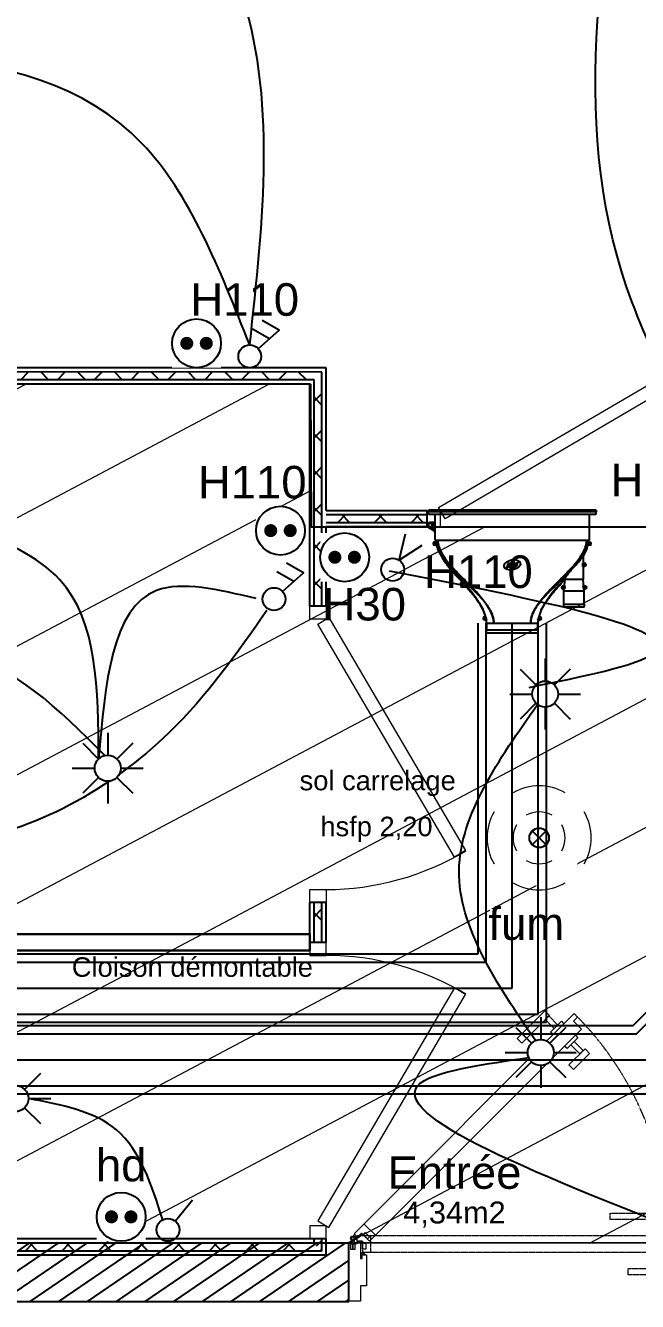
# Model space of a CAD drawing. Header units: millimetres. Extents: x 522027 to 600964, y -380282 to -298602.
# Drawn here: x 575429 to 577309, y -342809 to -338889 of the extents above; entities that cross this region are included whole.
import ezdxf

# ---------------------------------------------------------------- set-up
doc = ezdxf.new("R2010")
doc.units = ezdxf.units.MM
doc.set_wipeout_variables(frame=1)
doc.linetypes.add('Style de ligne -16', pattern=[0.192476, 0.123031, -0.069444])
doc.layers.add('3-BAT C-Niveau -2', color=7, linetype='Continuous')
doc.layers.add('prlm-CHAUFF', color=4, linetype='Continuous')
for name, color, linetype, lineweight in [('faux plafond', 9, 'Continuous', 15), ('prlm-ELEC-CFO', 1, 'Continuous', 25), ('prlm-ELEC-SSI', 6, 'Continuous', 25)]:
    doc.layers.add(name, color=color, linetype=linetype, lineweight=lineweight)
doc.styles.add('Arial', font='arial.ttf')
doc.styles.add('Helvetica', font='arial.ttf')

# ---------------------------------------------------------------- blocks, each defined once
blk = doc.blocks.new('xi.fum')
at = {"color": 0}
blk.add_wipeout([(-10.61, -10.61), (-15, 0), (-10.61, 10.61), (0, 15), (10.61, 10.61), (15, 0), (10.61, -10.61), (0, -15)], dxfattribs=at).dxf.layer = 'prlm-ELEC-SSI'
at = {"layer": 'prlm-ELEC-SSI', "color": 0}
for points in [[(-2.12, 2.12), (2.12, -2.12)], [(2.12, 2.12), (-2.12, -2.12)]]:
    blk.add_lwpolyline(points, dxfattribs=at)
blk.add_circle((0, 0), 3, dxfattribs=at)
at = {"layer": 'prlm-ELEC-SSI', "color": 0, "lineweight": 13}
for radius, start, end in [(16, 60, 120), (16, 150, 210), (8, 60, 120), (16, 330, 30), (8, 150, 210), (8, 330, 30), (8, 240, 300), (16, 240, 300)]:
    blk.add_arc((0, 0), radius, start, end, dxfattribs=at)
blk = doc.blocks.new('xi.PCHD')
at = {"color": 0, "lineweight": 5}
blk.add_wipeout([(-7.5, -7.5), (7.5, -7.5), (7.5, 7.5), (-7.5, 7.5)], dxfattribs=at).dxf.layer = 'prlm-ELEC-CFO'
at = {"layer": 'prlm-ELEC-CFO', "color": 0, "linetype": 'ByBlock', "lineweight": 5, "const_width": 2}
for points in [[(-4, 0, 1), (-2, 0, 1)], [(2, 0, 1), (4, 0, 1)]]:
    blk.add_lwpolyline(points, format="xyb", close=True, dxfattribs=at)
at = {"layer": 'prlm-ELEC-CFO', "color": 0, "linetype": 'ByBlock', "lineweight": -2}
blk.add_circle((0, 0), 7.5, dxfattribs=at)
blk = doc.blocks.new('xi.SA')
at = {"layer": 'prlm-ELEC-CFO', "color": 0}
blk.add_lwpolyline([(0.2, -1.28), (5.5, 5.28)], dxfattribs=at)
blk.add_circle((-2, -4), 3.5, dxfattribs=at)
blk = doc.blocks.new('xi.SPOT')
at = {"color": 0, "lineweight": 5}
blk.add_wipeout([(-4, 0), (-2.83, -2.83), (0, -4), (2.83, -2.83), (4, 0), (2.83, 2.83), (0, 4), (-2.83, 2.83)], dxfattribs=at).dxf.layer = 'prlm-ELEC-CFO'
at = {"layer": 'prlm-ELEC-CFO', "color": 0, "linetype": 'ByBlock', "lineweight": -2, "flags": 128}
for points in [[(0, 10.88), (0, 4)], [(-7.69, 7.69), (-2.83, 2.83)], [(7.69, 7.69), (2.83, 2.83)], [(-10.88, 0), (-4, 0)], [(4, 0), (10.88, 0)], [(-2.83, -2.83), (-7.69, -7.69)], [(2.83, -2.83), (7.69, -7.69)], [(0, -4), (0, -10.88)]]:
    blk.add_lwpolyline(points, dxfattribs=at)
at = {"layer": 'prlm-ELEC-CFO', "color": 0, "linetype": 'ByBlock', "lineweight": -2}
blk.add_circle((0, 0), 4, dxfattribs=at)
blk = doc.blocks.new('xi.PC')
at = {"color": 0, "lineweight": 5}
blk.add_wipeout([(-7.5, -7.5), (7.5, -7.5), (7.5, 7.5), (-7.5, 7.5)], dxfattribs=at).dxf.layer = 'prlm-ELEC-CFO'
at = {"layer": 'prlm-ELEC-CFO', "color": 0, "linetype": 'ByBlock', "lineweight": 5, "const_width": 2}
for points in [[(-4, 0, 1), (-2, 0, 1)], [(2, 0, 1), (4, 0, 1)]]:
    blk.add_lwpolyline(points, format="xyb", close=True, dxfattribs=at)
at = {"layer": 'prlm-ELEC-CFO', "color": 0, "linetype": 'ByBlock', "lineweight": -2}
blk.add_circle((0, 0), 7.5, dxfattribs=at)
blk = doc.blocks.new('xi.VV')
at = {"layer": 'prlm-ELEC-CFO', "color": 0}
blk.add_lwpolyline([(6.95, 3.42), (0.01, -1.13), (1.91, 6.95)], dxfattribs=at)
blk.add_circle((-2, -4), 3.5, dxfattribs=at)
blk = doc.blocks.new('xi.DA')
at = {"layer": 'prlm-ELEC-CFO', "color": 0}
for points in [[(4.05, 1.39), (-1.17, 4.34)], [(0.61, -1.67), (7.04, 4.05), (1.81, 7.01)]]:
    blk.add_lwpolyline(points, dxfattribs=at)
blk.add_circle((-2, -4), 3.5, dxfattribs=at)

msp = doc.modelspace()

# ---------------------------------------------------------------- hatches: boundary and pattern name
h = msp.add_hatch()
h.set_pattern_fill('02_ISOLANT', color=256, scale=10, angle=-180.0122, style=0, pattern_type=2)
h.set_pattern_definition([(224.987783, (505019.33, 142779.7), (56.55648, -56.580603), []), (314.987783, (505019.33, 142779.7), (-56.580603, -56.55648), [])])
h.paths.add_polyline_path([(576316, -339977.7), (576340, -339953.7), (574604.5, -339953.3), (574604.5, -339977.3)])
h = msp.add_hatch()
h.set_pattern_fill('02_ISOLANT', color=256, scale=10, angle=89.9964, style=0, pattern_type=2)
h.set_pattern_definition([(134.996399, (505019.33, 142779.7), (-56.572098, -56.564987), []), (224.996399, (505019.33, 142779.7), (-56.564987, 56.572098), [])])
h.paths.add_polyline_path([(576316, -340673.1), (576340, -340673.1), (576340, -339953.7), (576316, -339977.7)])
h = msp.add_hatch()
h.set_pattern_fill('02_ISOLANT', color=256, scale=10, angle=-0.0204, style=0, pattern_type=2)
h.set_pattern_definition([(44.979617, (505019.33, 142779.7), (-56.548415, 56.588663), []), (134.979617, (505019.33, 142779.7), (56.588663, 56.548415), [])])
h.paths.add_polyline_path([(576353, -340391.7), (576353, -340415.7), (576663.4, -340415.8), (576663.4, -340391.8)])
h = msp.add_hatch()
h.set_pattern_fill('02_ISOLANT', color=256, scale=10, angle=89.9964, style=0, pattern_type=2)
h.set_pattern_definition([(134.996399, (505019.33, 142779.7), (-56.572098, -56.564987), []), (224.996399, (505019.33, 142779.7), (-56.564987, 56.572098), [])])
h.paths.add_polyline_path([(576315.9, -341706.5), (576339.9, -341706.5), (576339.9, -341583.1), (576315.9, -341583.1)])
h = msp.add_hatch()
h.set_pattern_fill('02_ISOLANT', color=256, scale=10, angle=-180, style=0, pattern_type=2)
h.set_pattern_definition([(224.999993, (505019.33, 142779.7), (56.568536, -56.568549), []), (314.999993, (505019.33, 142779.7), (-56.568549, -56.568536), [])])
h.paths.add_polyline_path([(576339.8, -342654.2), (576315.8, -342630.2), (574314.1, -342630.2), (574314.1, -342654.2)])
h = msp.add_hatch()
h.set_pattern_fill('02_ISOLANT', color=256, scale=10, angle=89.9964, style=0, pattern_type=2)
h.set_pattern_definition([(134.996399, (505019.33, 142779.7), (-56.572098, -56.564987), []), (224.996399, (505019.33, 142779.7), (-56.564987, 56.572098), [])])
h.paths.add_polyline_path([(576315.8, -342630.2), (576339.8, -342654.2), (576339.8, -342616.5), (576315.8, -342616.5)])
at = {"layer": '3-BAT C-Niveau -2'}
h = msp.add_hatch(dxfattribs=at)
h.set_pattern_fill('MURS MACONNERIE-2', color=256, scale=10, angle=-10.7236, style=0, pattern_type=2)
h.set_pattern_definition([(34.276399, (505201.977, 142745.115), (-23.42441, 44.173488), [])])
h.paths.add_polyline_path([(568081.6, -342629.2), (567901.6, -342809.2), (576422.8, -342809.2), (576422.8, -342629.2)])
at = {"layer": 'faux plafond'}
h = msp.add_hatch(dxfattribs=at)
h.set_pattern_fill('BA 13', color=256, scale=10, angle=-10.7236, style=0, pattern_type=2)
h.set_pattern_definition([(207.93621, (505019.33, 142779.7), (-142.2261, 319.79952), [])])
h.paths.add_polyline_path([(576171.3, -341680.3), (573888.6, -341680.3), (573888.2, -340870.5), (574789.4, -340870.5), (574789.4, -340820.5), (573888.7, -340820.5), (573888.9, -339990.2), (576304.5, -339990.7), (576307, -340429.4), (579096.2, -340429.4), (579093.8, -342309.9), (578443.6, -342309.9), (578443.6, -342630.2), (578083.9, -342630.2), (578084.5, -341979), (577684.5, -341981.6), (577683.9, -342630.3), (574775.8, -342629.2), (574775.8, -341680.4), (576171.3, -341680.4)])

# ---------------------------------------------------------------- linework, layer by layer
for p, q in [((576353, -339940.7), (574604.5, -339940.3)), ((576340, -339953.7), (574604.5, -339953.3)), ((576340, -339953.7), (574604.5, -339953.3)), ((576340, -340673.1), (576340, -339953.7)), ((576340, -340673.1), (576340, -339953.7)), ((576353, -340378.7), (576353, -339940.7)), ((576316, -339977.7), (574604.5, -339977.3)), ((576316, -339977.7), (574604.5, -339977.3)), ((576303, -339990.7), (574604.5, -339990.3)), ((576303, -339990.7), (574604.5, -339990.3)), ((576303, -340673.1), (576303, -339990.7)), ((576303, -340673.1), (576303, -339990.7)), ((576316, -340673.1), (576316, -339977.7)), ((576316, -340673.1), (576316, -339977.7)), ((576353, -340378.7), (576663.4, -340378.8)), ((576353, -340378.7), (576663.4, -340378.8)), ((576353, -340391.7), (576663.4, -340391.8)), ((576353, -340391.7), (576663.4, -340391.8)), ((576663.4, -340428.8), (576663.4, -340378.8)), ((576353, -340415.7), (576663.4, -340415.8)), ((576353, -340415.7), (576663.4, -340415.8)), ((576353, -340428.7), (576663.4, -340428.8)), ((576353, -340673.1), (576353, -340428.7)), ((576353, -340673.1), (576303, -340673.1)), ((576302.9, -341706.5), (576302.9, -341583.1)), ((576352.9, -341583.1), (576302.9, -341583.1)), ((576302.9, -341706.5), (576302.9, -341583.1)), ((576315.9, -341706.5), (576315.9, -341583.1)), ((576315.9, -341706.5), (576315.9, -341583.1)), ((576339.9, -341706.5), (576339.9, -341583.1)), ((576339.9, -341706.5), (576339.9, -341583.1)), ((576352.9, -341706.5), (576352.9, -341583.1)), ((576352.9, -341706.5), (576302.9, -341706.5)), ((576302.8, -342617.2), (574314.1, -342617.2)), ((576315.8, -342630.2), (574314.1, -342630.2)), ((576315.8, -342630.2), (574314.1, -342630.2)), ((576302.8, -342617.2), (576302.8, -342616.5)), ((576352.8, -342616.5), (576302.8, -342616.5)), ((576302.8, -342617.2), (576302.8, -342616.5)), ((576315.8, -342630.2), (576315.8, -342616.5)), ((576315.8, -342630.2), (576315.8, -342616.5)), ((576339.8, -342654.2), (576339.8, -342616.5)), ((576339.8, -342654.2), (576339.8, -342616.5)), ((576352.8, -342667.2), (576352.8, -342616.5)), ((576339.8, -342654.2), (574314.1, -342654.2)), ((576339.8, -342654.2), (574314.1, -342654.2)), ((576352.8, -342667.2), (574314.1, -342667.2)), ((576352.8, -342667.2), (574314.1, -342667.2))]:
    msp.add_line(p, q)
at = {"color": 7, "linetype": 'Continuous', "lineweight": 13}
for p, q in [((576352.9, -341706.5), (576302.9, -341706.5)), ((576302.9, -341706.5), (576302.9, -341746.5)), ((576352.9, -341746.5), (576352.9, -341706.5)), ((576302.9, -341746.5), (576352.9, -341746.5)), ((576746.9, -341845.4), (576327, -342561.4)), ((576781.4, -341865.7), (576746.9, -341845.4)), ((576361.5, -342581.6), (576781.4, -341865.7)), ((576327, -342561.4), (576361.5, -342581.6)), ((576352.9, -342576.5), (576302.8, -342576.5)), ((576302.8, -342576.5), (576302.8, -342616.5)), ((576352.8, -342616.5), (576352.9, -342576.5)), ((576302.8, -342616.5), (576352.8, -342616.5))]:
    msp.add_line(p, q, dxfattribs=at)
at = {"color": 7, "linetype": 'Continuous', "lineweight": 18}
msp.add_line((576504.6, -342605.8), (576469.2, -342570.5), dxfattribs=at)
at = {"color": 7, "linetype": 'Continuous', "lineweight": 5}
msp.add_line((576434.8, -342632.4), (576434.8, -342623.6), dxfattribs=at)
at = {"color": 8, "linetype": 'Style de ligne -16', "lineweight": 18, "true_color": 0x808080}
msp.add_line((576490.5, -342657.8), (576490.5, -342607.8), dxfattribs=at)
at = {"color": 7, "linetype": 'Continuous', "lineweight": 13, "flags": 128}
for points in [[(576698.4, -340370.2), (577414.5, -339950.6), (577434.7, -339985.1), (576718.6, -340404.7)], [(576663.4, -340378.8), (576703.4, -340378.8), (576703.4, -340428.9), (576663.4, -340428.8)], [(576353, -340673.1), (576353, -340713.1), (576303, -340713.1), (576303, -340673.1)], [(576361.6, -340708.1), (576781.5, -341424), (576747, -341444.3), (576327.1, -340728.3)], [(576352.9, -341543.1), (576352.9, -341583.1), (576302.9, -341583.1), (576302.9, -341543.1)], [(576438.7, -342601), (576449.3, -342611.6), (576461.8, -342599), (576486.6, -342623.8), (577137.6, -341972.8), (577112.9, -341948), (577125.4, -341935.4), (577114.8, -341924.8)], [(576422.8, -342808.7), (576422.8, -342628.7), (576458.5, -342628.7), (576458.5, -342676.8), (576463.4, -342676.8), (576463.4, -342665.7), (576476.5, -342665.7), (576476.5, -342760.7), (576458.5, -342760.7), (576458.5, -342808.7)]]:
    msp.add_lwpolyline(points, close=True, dxfattribs=at)
at = {"color": 1, "lineweight": 30, "flags": 128}
msp.add_lwpolyline([(574775.8, -341680.3), (576302.9, -341680.4), (576302.9, -341730.5), (574775.8, -341730.4)], close=True, dxfattribs=at)
at = {"color": 7, "linetype": 'Continuous', "lineweight": 18, "flags": 128}
for points in [[(577024.5, -341916.2), (577038.6, -341930.3), (576953.8, -342015.2), (576939.6, -342001)], [(577036.8, -341932.1), (577064.5, -341959.8), (577053.9, -341970.4), (577026.2, -341942.7)], [(577075.8, -341948.4), (577083.5, -341956.1), (577050.3, -341989.4), (577042.6, -341981.7)], [(577093.3, -342032.4), (577085.6, -342024.7), (577118.9, -341991.5), (577126.6, -341999.2)], [(577132.3, -342048.8), (577104.6, -342021.1), (577115.2, -342010.5), (577142.9, -342038.2)], [(577112.9, -342096.5), (577098.7, -342082.4), (577148.2, -342032.9), (577162.4, -342047)], [(576466.7, -342603.9), (576473.3, -342597.2), (576486.5, -342610.4), (576479.8, -342617)], [(576459.2, -342675.8), (576459.2, -342660.8), (576460.6, -342659.4), (576467.4, -342659.4), (576471.6, -342663.6), (576471.6, -342664.8), (576462.4, -342664.8), (576462.4, -342675.8)]]:
    msp.add_lwpolyline(points, close=True, dxfattribs=at)
at = {"color": 8, "linetype": 'Style de ligne -16', "lineweight": 18, "true_color": 0x808080, "flags": 128}
for points in [[(577225.8, -342557.8), (577225.8, -342537.7), (577345.8, -342537.7), (577345.8, -342557.8)], [(576447.3, -342607.8), (576447.3, -342622.8), (576465.1, -342622.8), (576465.1, -342657.8), (577385.8, -342657.8), (577385.8, -342622.8), (577403.6, -342622.8), (577403.6, -342607.8)], [(576465.1, -342629.6), (576474.5, -342629.6), (576474.5, -342648.2), (576465.1, -342648.2)], [(577280.8, -342727.8), (577280.8, -342707.8), (577350.8, -342707.8), (577350.8, -342727.8)]]:
    msp.add_lwpolyline(points, close=True, dxfattribs=at)
at = {"color": 7, "linetype": 'Continuous', "lineweight": 5, "flags": 128}
for points in [[(576446.3, -342608.6), (576441.6, -342613.4, 0.143165), (576439.7, -342610, 0.143165), (576436.3, -342608.1), (576441, -342603.4)], [(576431.1, -342628.7), (576431.1, -342620.7, 0.143165), (576434.8, -342621.7, 0.143165), (576438.6, -342620.7), (576438.6, -342628.7)], [(576447.3, -342618.6), (576440.6, -342618.6, 0.143165), (576441.7, -342614.9, 0.143165), (576440.6, -342611.1), (576447.3, -342611.1)]]:
    msp.add_lwpolyline(points, format="xyb", close=True, dxfattribs=at)
for points in [[(576427.7, -342628.7), (576447.9, -342628.7), (576447.9, -342632.4), (576427.7, -342632.4)], [(576429.1, -342632.4), (576434.8, -342632.4), (576434.8, -342649.3), (576429.1, -342649.3)], [(576434.8, -342632.4), (576440.6, -342632.4), (576440.6, -342649.3), (576434.8, -342649.3)]]:
    msp.add_lwpolyline(points, close=True, dxfattribs=at)
at = {"color": 8, "linetype": 'Style de ligne -16', "lineweight": 18, "true_color": 0x808080, "flags": 128}
msp.add_lwpolyline([(576462.3, -342628.4), (576456.5, -342626.6), (576447.9, -342626.6), (576447.9, -342623.8), (576456, -342623.8), (576462.7, -342627.2), (576462.4, -342628.4)], dxfattribs=at)
at = {"color": 7, "linetype": 'Continuous', "lineweight": 18, "flags": 128}
msp.add_lwpolyline([(576463.8, -342605), (576458.5, -342607.8), (576452.4, -342613.9), (576450.4, -342611.9), (576456.1, -342606.2), (576463.3, -342603.8), (576463.8, -342604.9)], dxfattribs=at)
at = {"color": 7, "linetype": 'Continuous', "lineweight": 5}
for radius in [6.89, 4.29]:
    msp.add_circle((576434.8, -342614.9), radius, dxfattribs=at)
for centre, start, end in [((576353, -340713.1), 269.9964, 301.0795), ((576352.9, -342576.5), 58.9133, 89.9964)]:
    msp.add_arc(centre, 830.5, start, end, dxfattribs=at)
at = {"color": 8, "linetype": 'Style de ligne -16', "lineweight": 18, "true_color": 0x808080}
msp.add_arc((576434.8, -342614.9), 968.8, 0.4199, 44.5328, dxfattribs=at)
at = {"layer": '3-BAT C-Niveau -2'}
for p, q in [((568081.6, -342629.2), (576422.8, -342629.2)), ((574371.9, -342629.2), (576422.8, -342629.2)), ((576422.8, -342809.2), (576422.8, -342629.2)), ((567901.6, -342809.2), (576422.8, -342809.2)), ((567901.6, -342809.2), (576422.8, -342809.2))]:
    msp.add_line(p, q, dxfattribs=at)
at = {"layer": '3-BAT C-Niveau -2', "ltscale": 50.8, "flags": 128}
msp.add_lwpolyline([(576171.3, -341680.3), (573888.6, -341680.3), (573888.2, -340870.5), (574789.4, -340870.5), (574789.4, -340820.5), (573888.7, -340820.5), (573888.9, -339990.2), (576304.5, -339990.7), (576307, -340429.4), (579096.2, -340429.4), (579093.8, -342309.9), (578443.6, -342309.9), (578443.6, -342630.2), (578083.9, -342630.2), (578084.5, -341979), (577684.5, -341981.6), (577683.9, -342630.3), (574775.8, -342629.2), (574775.8, -341680.4), (576171.3, -341680.4)], close=True, dxfattribs=at)
at = {"layer": 'prlm-CHAUFF', "ltscale": 50}
for p, q in [((576667, -340377.7), (576667, -340382.6)), ((577182, -340377.7), (576667, -340377.7)), ((576667, -340382.6), (577182, -340382.6)), ((576667, -340383.4), (576667, -340382.6)), ((576667, -340390.7), (576667, -340383.4)), ((577182, -340383.4), (576667, -340383.4)), ((576667, -340390.7), (577182, -340390.7)), ((577162, -340377.7), (576687, -340377.7)), ((576687, -340377.8), (576687, -340377.7)), ((576687, -340377.7), (576687.2, -340377.8)), ((576687, -340377.8), (577162, -340377.8)), ((577162, -340377.9), (576687, -340377.9)), ((576687, -340378.1), (576687, -340377.9)), ((576687, -340377.9), (576687.7, -340378.1)), ((576687, -340378.1), (577162, -340378.1)), ((577162, -340378.3), (576687, -340378.3)), ((576687, -340378.7), (576687, -340378.3)), ((576687, -340378.3), (576688.1, -340378.7)), ((576687, -340378.7), (577162, -340378.7)), ((577162, -340379.1), (576687, -340379.1)), ((576687, -340379.6), (576687, -340379.1)), ((576687, -340379.1), (576688.6, -340379.6)), ((576687, -340379.6), (577162, -340379.6)), ((577162, -340380.1), (576687, -340380.1)), ((576687, -340380.7), (576687, -340380.1)), ((576687, -340380.1), (576689, -340380.7)), ((576687, -340380.7), (577162, -340380.7)), ((576687.5, -340470.7), (576687.5, -340390.7)), ((577160, -340380.7), (577162, -340380.1)), ((577160.5, -340379.6), (577162, -340379.1)), ((577160.9, -340378.7), (577162, -340378.3)), ((577161.3, -340378.1), (577162, -340377.9)), ((577161.5, -340470.7), (577161.5, -340390.7)), ((577161.8, -340377.8), (577162, -340377.7)), ((577162, -340377.7), (577162, -340377.8)), ((577162, -340377.9), (577162, -340378.1)), ((577162, -340378.3), (577162, -340378.7)), ((577162, -340379.1), (577162, -340379.6)), ((577162, -340380.1), (577162, -340380.7)), ((577182, -340377.7), (577182, -340382.6)), ((577182, -340382.6), (577182, -340383.4)), ((577182, -340390.7), (577182, -340383.4)), ((576667.4, -340417.2), (576667.9, -340416.7)), ((576677.4, -340417.2), (576667.4, -340417.2)), ((576667.4, -340417.2), (576667.4, -340430.8)), ((576667.9, -340416.7), (576667.9, -340416.7)), ((576667.9, -340416.7), (576678.1, -340416.7)), ((576669, -340415.8), (576668.1, -340416.7)), ((576669.4, -340415.8), (576668.5, -340416.7)), ((576669.2, -340416), (576669, -340415.8)), ((576670.1, -340415.8), (576669.2, -340416.7)), ((576669.7, -340416.1), (576669.4, -340415.8)), ((576670.9, -340415.8), (576670, -340416.7)), ((576670.5, -340416.2), (576670.1, -340415.8)), ((576673.9, -340435.3), (576670.6, -340433.1)), ((576671.4, -340416.3), (576670.9, -340415.8)), ((576672, -340415.8), (576671.1, -340416.7)), ((576671.6, -340415.8), (576671.3, -340416.1)), ((576671.8, -340415.9), (576671.6, -340415.8)), ((576671.7, -340433.2), (576674.3, -340434.9)), ((576672.6, -340416.4), (576672, -340415.8)), ((576673.2, -340415.8), (576672.3, -340416.7)), ((576674, -340416.5), (576673.2, -340415.8)), ((576674, -340415.8), (576673.6, -340416.2)), ((576674.7, -340415.8), (576673.8, -340416.7)), ((576673.9, -340435.3), (576674.3, -340434.9)), ((576674.1, -340435.4), (576673.9, -340435.3)), ((576674.3, -340416.1), (576674, -340415.8)), ((576674.1, -340435.4), (576674.4, -340435)), ((576680.2, -340439), (576674.1, -340435.4)), ((576674.3, -340434.9), (576674.3, -340433.2)), ((576674.3, -340434.9), (576674.4, -340435)), ((576674.4, -340433.2), (576674.4, -340435)), ((576674.4, -340435), (576680.4, -340438.6)), ((576675.5, -340416.6), (576674.7, -340415.8)), ((576676.3, -340415.8), (576675.4, -340416.7)), ((576677.2, -340416.7), (576676.3, -340415.8)), ((576676.8, -340415.8), (576676.6, -340416)), ((576677.5, -340416.5), (576676.8, -340415.8)), ((576678.2, -340415.8), (576677.3, -340416.7)), ((576677.4, -340417.2), (576678.1, -340416.7)), ((576677.4, -340430.8), (576677.4, -340417.2)), ((576678.1, -340431.1), (576677.4, -340430.8)), ((576678.1, -340416.7), (576683.9, -340416.7)), ((576678.1, -340416.7), (576678.1, -340416.7)), ((576678.1, -340416.7), (576678.1, -340431.1)), ((576678.1, -340431.1), (576683.9, -340434.8)), ((576679.1, -340416.7), (576678.2, -340415.8)), ((576679.7, -340415.8), (576679, -340416.5)), ((576679.1, -340433.1), (576682.5, -340435.3)), ((576680.3, -340416.4), (576679.7, -340415.8)), ((576680.8, -340415.8), (576679.9, -340416.7)), ((576680.4, -340438.6), (576680.2, -340439)), ((576680.4, -340438.6), (576680.4, -340433.9)), ((576681.7, -340416.7), (576680.8, -340415.8)), ((576681, -340434.3), (576681, -340439.2)), ((576681, -340439.2), (576681.2, -340439.6)), ((576681, -340439.2), (576681, -340439.2)), ((576682.2, -340415.8), (576681.5, -340416.4)), ((576682.7, -340416.3), (576682.2, -340415.8)), ((576683.2, -340415.8), (576682.3, -340416.7)), ((576682.5, -340435.3), (576682.7, -340435.4)), ((576682.7, -340435.4), (576687.5, -340438.7)), ((576684.1, -340416.7), (576683.2, -340415.8)), ((576687.5, -340416.7), (576683.9, -340416.7)), ((576683.9, -340416.7), (576683.9, -340434.8)), ((576683.9, -340434.8), (576687.5, -340437.3)), ((576685.7, -340415.8), (576684.8, -340416.7)), ((576686.6, -340416.7), (576685.7, -340415.8)), ((576687.5, -340416.3), (576687.2, -340416.7)), ((576684.9, -340481.2), (576684.9, -340480.2)), ((576684.9, -340480.2), (576686, -340480.2)), ((576686, -340481.2), (576684.9, -340481.2)), ((576686, -340479.1), (576687, -340479.1)), ((576686, -340480.2), (576686, -340479.1)), ((576686, -340482.2), (576686, -340481.2)), ((576687, -340482.2), (576686, -340482.2)), ((576686.5, -340475.7), (576690.9, -340475.7)), ((576692.6, -340485.7), (576686.5, -340485.7)), ((576687, -340479.1), (576687, -340480.2)), ((576687, -340480.2), (576688.1, -340480.2)), ((576687, -340481.2), (576687, -340482.2)), ((576688.1, -340481.2), (576687, -340481.2)), ((576687.5, -340470.7), (577161.5, -340470.7)), ((576688.1, -340480.2), (576688.1, -340481.2)), ((576690.9, -340474.8), (576690.9, -340475.7)), ((577162.5, -340485.7), (577156.4, -340485.7)), ((577158.1, -340474.8), (577158.1, -340475.7)), ((577158.1, -340475.7), (577162.5, -340475.7)), ((577160.9, -340481.2), (577160.9, -340480.2)), ((577160.9, -340480.2), (577162, -340480.2)), ((577162, -340481.2), (577160.9, -340481.2)), ((577162, -340479.1), (577163, -340479.1)), ((577162, -340480.2), (577162, -340479.1)), ((577162, -340482.2), (577162, -340481.2)), ((577163, -340482.2), (577162, -340482.2)), ((577163, -340479.1), (577163, -340480.2)), ((577163, -340480.2), (577164.1, -340480.2)), ((577163, -340481.2), (577163, -340482.2)), ((577164.1, -340481.2), (577163, -340481.2)), ((577164.1, -340480.2), (577164.1, -340481.2)), ((577142.5, -340519.5), (577142.5, -340540.7)), ((577142.5, -340519.5), (577142.5, -340540.7)), ((577141, -340550.7), (577141, -340540.7)), ((577141, -340540.7), (577146.5, -340540.7)), ((577146.5, -340550.7), (577141, -340550.7)), ((577142.5, -340550.7), (577142.5, -340590.7)), ((577142.5, -340550.7), (577142.5, -340590.7)), ((577144.9, -340546.2), (577144.9, -340545.2)), ((577144.9, -340545.2), (577146, -340545.2)), ((577146, -340546.2), (577144.9, -340546.2)), ((577146, -340544.1), (577147, -340544.1)), ((577146, -340545.2), (577146, -340544.1)), ((577146, -340547.2), (577146, -340546.2)), ((577147, -340547.2), (577146, -340547.2)), ((577147, -340544.1), (577147, -340545.2)), ((577147, -340545.2), (577148.1, -340545.2)), ((577147, -340546.2), (577147, -340547.2)), ((577148.1, -340546.2), (577147, -340546.2)), ((577148.1, -340545.2), (577148.1, -340546.2)), ((576769.6, -340604.1), (576770.6, -340604.1)), ((576769.6, -340605.2), (576769.6, -340604.1)), ((576770.1, -340600.7), (576776.2, -340600.7)), ((576770.6, -340604.1), (576770.6, -340605.2)), ((576776.2, -340600.7), (576786.3, -340610.7)), ((577086.5, -340589.1), (577065.8, -340610.7)), ((577065.8, -340610.7), (577086.5, -340589.1)), ((577086.5, -340589.1), (577086.5, -340590.7)), ((577086.5, -340589.1), (577086.5, -340590.7)), ((577142.5, -340590.7), (577086.5, -340590.7)), ((576768.5, -340606.2), (576768.5, -340605.2)), ((576768.5, -340605.2), (576769.6, -340605.2)), ((576769.6, -340606.2), (576768.5, -340606.2)), ((576769.6, -340607.2), (576769.6, -340606.2)), ((576770.6, -340607.2), (576769.6, -340607.2)), ((576786.3, -340610.7), (576770.1, -340610.7)), ((576770.6, -340605.2), (576771.7, -340605.2)), ((576770.6, -340606.2), (576770.6, -340607.2)), ((576771.7, -340606.2), (576770.6, -340606.2)), ((576771.7, -340605.2), (576771.7, -340606.2)), ((577078.9, -340616.2), (577078.9, -340615.2)), ((577078.9, -340615.2), (577080, -340615.2)), ((577080, -340616.2), (577078.9, -340616.2)), ((577080, -340614.1), (577081, -340614.1)), ((577080, -340615.2), (577080, -340614.1)), ((577080, -340617.2), (577080, -340616.2)), ((577081, -340617.2), (577080, -340617.2)), ((577080.5, -340610.7), (577086, -340610.7)), ((577084.8, -340620.7), (577080.5, -340620.7)), ((577081, -340614.1), (577081, -340615.2)), ((577081, -340615.2), (577082.1, -340615.2)), ((577081, -340616.2), (577081, -340617.2)), ((577082.1, -340616.2), (577081, -340616.2)), ((577082.1, -340615.2), (577082.1, -340616.2)), ((577083, -340625.7), (577146, -340625.7)), ((577083, -340666.7), (577083, -340625.7)), ((577083, -340666.7), (577083, -340625.7)), ((577086, -340611.2), (577084.8, -340620.7)), ((577086, -340610.7), (577086, -340611.2)), ((577143, -340611.2), (577143, -340610.7)), ((577143, -340610.7), (577148.5, -340610.7)), ((577144.2, -340620.7), (577143, -340611.2)), ((577148.5, -340620.7), (577144.2, -340620.7)), ((577146, -340666.7), (577146, -340625.7)), ((577146, -340666.7), (577146, -340625.7)), ((577146.9, -340616.2), (577146.9, -340615.2)), ((577146.9, -340615.2), (577148, -340615.2)), ((577148, -340616.2), (577146.9, -340616.2)), ((577148, -340614.1), (577149, -340614.1)), ((577148, -340615.2), (577148, -340614.1)), ((577148, -340617.2), (577148, -340616.2)), ((577149, -340617.2), (577148, -340617.2)), ((577149, -340614.1), (577149, -340615.2)), ((577149, -340615.2), (577150.1, -340615.2)), ((577150.1, -340616.2), (577149, -340616.2)), ((577149, -340616.2), (577149, -340617.2)), ((577150.1, -340615.2), (577150.1, -340616.2)), ((576830.5, -340675.5), (576830.7, -340675.5)), ((576833.3, -340680.9), (576833.6, -340680.9)), ((577018.6, -340675.5), (577018.6, -340675.5)), ((577082, -340666.7), (577147, -340666.7)), ((577146, -340675.7), (577083, -340675.7)), ((576838.4, -340710.2), (576839.4, -340710.2)), ((576838.4, -340711.2), (576838.4, -340710.2)), ((576839.4, -340711.2), (576838.4, -340711.2)), ((576839.4, -340709.1), (576840.4, -340709.1)), ((576839.4, -340710.2), (576839.4, -340709.1)), ((576839.4, -340712.2), (576839.4, -340711.2)), ((576840.4, -340712.2), (576839.4, -340712.2)), ((576839.9, -340705.7), (576842.9, -340705.7)), ((576845.5, -340715.7), (576839.9, -340715.7)), ((576840.4, -340709.1), (576840.4, -340710.2)), ((576840.4, -340710.2), (576841.5, -340710.2)), ((576841.5, -340711.2), (576840.4, -340711.2)), ((576840.4, -340711.2), (576840.4, -340712.2)), ((576841.5, -340710.2), (576841.5, -340711.2)), ((576842.9, -340705.7), (576845, -340712.5)), ((576845, -340712.5), (576845.5, -340715.7)), ((577003.6, -340715.7), (577004.1, -340712.5)), ((577003.6, -340715.7), (577009.1, -340715.7)), ((577006.1, -340705.7), (577004.1, -340712.5)), ((577009.1, -340705.7), (577006.1, -340705.7)), ((577007.5, -340710.2), (577008.6, -340710.2)), ((577007.5, -340711.2), (577007.5, -340710.2)), ((577008.6, -340711.2), (577007.5, -340711.2)), ((577008.6, -340709.1), (577009.6, -340709.1)), ((577008.6, -340710.2), (577008.6, -340709.1)), ((577008.6, -340712.2), (577008.6, -340711.2)), ((577009.6, -340712.2), (577008.6, -340712.2)), ((577009.6, -340709.1), (577009.6, -340710.2)), ((577009.6, -340710.2), (577010.7, -340710.2)), ((577010.7, -340711.2), (577009.6, -340711.2)), ((577009.6, -340711.2), (577009.6, -340712.2)), ((577010.7, -340710.2), (577010.7, -340711.2)), ((577004.5, -340746.7), (576844.5, -340746.7)), ((576845.5, -340725.7), (576867.8, -340725.7)), ((576845.5, -340746.7), (576845.5, -340725.7)), ((576845.5, -340725.7), (576845.5, -340746.7)), ((577003.5, -340755.7), (576845.5, -340755.7)), ((576867.8, -340725.7), (576981.2, -340725.7)), ((576981.2, -340725.7), (577003.5, -340725.7)), ((577003.5, -340746.7), (577003.5, -340725.7)), ((577003.5, -340725.7), (577003.5, -340746.7))]:
    msp.add_line(p, q, dxfattribs=at)
at = {"layer": 'prlm-CHAUFF'}
for p, q in [((576819.5, -341741.5), (576819.5, -340725.7)), ((577296.1, -341961.5), (578418.1, -340839.4)), ((577306.4, -341986.5), (578428.5, -340864.4)), ((574704.3, -341741.5), (576819.5, -341741.5)), ((574704.3, -341766.5), (576844.5, -341766.5)), ((574704.3, -341846.5), (576924.5, -341846.5))]:
    msp.add_line(p, q, dxfattribs=at)
at = {"layer": 'prlm-CHAUFF', "ltscale": 50}
for centre, radius in [((576686.5, -340480.7), 3), ((576686.5, -340480.7), 2.5), ((577162.5, -340480.7), 3), ((577162.5, -340480.7), 2.5), ((577146.5, -340545.7), 3), ((577146.5, -340545.7), 2.5), ((576770.1, -340605.7), 3), ((576770.1, -340605.7), 2.5), ((577080.5, -340615.7), 3), ((577080.5, -340615.7), 2.5), ((577148.5, -340615.7), 3), ((577148.5, -340615.7), 2.5), ((576839.9, -340710.7), 3), ((576839.9, -340710.7), 2.5), ((577009.1, -340710.7), 3), ((577009.1, -340710.7), 2.5)]:
    msp.add_circle(centre, radius, dxfattribs=at)
for centre, radius, start, end in [((576741.6, -340330.3), 125, 233.7494, 235.0637), ((576665.7, -340439.9), 8.36, 54.1326, 59.2425), ((576677, -340445.2), 7.03, 53.033, 62.9325), ((576677.3, -340441.8), 4.48, 34.6713, 45.4982), ((576741.6, -340330.3), 125, 241.3177, 241.5903), ((576748.1, -340318.4), 138.5, 241.9182, 244.0515), ((576746.9, -340321.8), 134.3, 242.115, 243.7632), ((576686.5, -340480.7), 5, 90, 270), ((577038.6, -340457.1), 121.2, 343.7263, 346.3852), ((577162.5, -340480.7), 5, 270, 90), ((576949.3, -340382.9), 236.5, 316.4099, 324.7501), ((577371.9, -340791.1), 351, 135.7111, 139.5265), ((577146.5, -340545.7), 5, 270, 90), ((576770.1, -340605.7), 5, 90, 270), ((576699.4, -340691.7), 116.6, 39.5755, 44.0299), ((576696.9, -340693.9), 119.9, 39.6381, 43.9674), ((576493.2, -340871.3), 390, 32.5506, 40.6113), ((576493.2, -340871.3), 390, 30.1399, 40.6113), ((577355.9, -340871.3), 390, 139.3887, 149.86), ((577355.9, -340871.3), 390, 139.3887, 149.8601), ((577149.6, -340691.7), 116.6, 135.9701, 140.4245), ((577152.1, -340693.9), 119.9, 136.0326, 140.3619), ((577080.5, -340615.7), 5, 90, 270), ((577148.5, -340615.7), 5, 270, 90), ((576713.5, -340740.5), 134.3, 12.9954, 36.0824), ((576655.3, -340772.3), 200.1, 27.2018, 28.9518), ((576733, -340733.9), 113.5, 14.4106, 27.8626), ((577119.7, -340735.4), 117.4, 152.3321, 165.441), ((577116.1, -340733.9), 113.5, 152.1374, 165.6929), ((577193.7, -340772.3), 200.1, 151.0483, 152.7983), ((577193.7, -340772.3), 200.1, 151.0482, 152.7982), ((577101.9, -340669), 20, 173.2559, 199.4245), ((577101.9, -340669), 20, 173.2559, 199.4245), ((577127.2, -340669), 20, 340.5755, 6.7441), ((577127.2, -340669), 20, 340.5755, 6.7441), ((576839.9, -340710.7), 5, 90, 270), ((576767.8, -340725.7), 77.7, 0.0577, 7.4544), ((576767.3, -340725.8), 78.2, 0.0736, 7.4237), ((576773.4, -340725.6), 72.5, 359.9215, 7.8382), ((577081.2, -340725.7), 77.7, 172.5456, 179.9423), ((577081.7, -340725.8), 78.2, 172.5763, 179.9264), ((577075.2, -340725.5), 71.7, 173.9053, 180.1157), ((577075.2, -340725.5), 71.7, 172.0923, 173.5448), ((577009.1, -340710.7), 5, 270, 90), ((576864.4, -340749), 20, 173.2559, 199.4245), ((576864.4, -340749), 20, 173.2559, 199.4245), ((576984.7, -340749), 20, 340.5755, 6.7441), ((576984.7, -340749), 20, 340.5755, 6.7441)]:
    msp.add_arc(centre, radius, start, end, dxfattribs=at)
msp.add_ellipse((576924.5, -340546.1), major_axis=(-24.9, -5.7), ratio=0.600775, dxfattribs=at)
for points, knots in [([(576667.4, -340430.8), (576667.6, -340431.1), (576668, -340431.3), (576669, -340431.6), (576669.7, -340431.7), (576671, -340431.7), (576671.4, -340431.7), (576672.4, -340431.6), (576673, -340431.5), (576674.7, -340431.3), (576675.9, -340431.1), (576677.4, -340430.8)], [0, 0, 0, 0, 0.25, 0.25, 0.5, 0.5, 0.625, 0.625, 0.75, 0.75, 1, 1, 1, 1]), ([(576670, -340432.8), (576670.1, -340432.8), (576670.1, -340432.8), (576670.3, -340432.9), (576670.4, -340432.9), (576670.5, -340433), (576670.6, -340433), (576670.8, -340433.1), (576670.9, -340433.1), (576671.1, -340433.2), (576671.3, -340433.2), (576671.5, -340433.2), (576671.7, -340433.2), (576671.9, -340433.3), (576672.1, -340433.3), (576672.3, -340433.3), (576672.5, -340433.3), (576672.8, -340433.3), (576673.2, -340433.3), (576673.7, -340433.3), (576674.2, -340433.2), (576674.8, -340433.2), (576675.4, -340433.1), (576676, -340433), (576676.6, -340432.9), (576677.3, -340432.8), (576677.8, -340432.7), (576678, -340432.7)], [0.0304712, 0.0304712, 0.0304712, 0.0304712, 0.0599457, 0.0897682, 0.1195016, 0.1491541, 0.1787343, 0.2082505, 0.2377114, 0.2671256, 0.2965018, 0.3258487, 0.355175, 0.3844897, 0.4138015, 0.4431194, 0.4724522, 0.5018089, 0.5568669, 0.611863, 0.6668562, 0.7219052, 0.7770682, 0.8324028, 0.8879658, 0.9438132, 1, 1, 1, 1]), ([(576678, -340432.7), (576678, -340432.7), (576678.1, -340432.7), (576678.1, -340432.7), (576678.2, -340432.7), (576678.2, -340432.7), (576678.3, -340432.7), (576678.4, -340432.7), (576678.5, -340432.7), (576678.6, -340432.8), (576678.8, -340432.9), (576679, -340433), (576679.1, -340433), (576679.1, -340433.1)], [0, 0, 0, 0, 0.061789, 0.122374, 0.182441, 0.242697, 0.303842, 0.366548, 0.43144, 0.49908, 0.668346, 0.832646, 1, 1, 1, 1]), ([(576681, -340439.2), (576681, -340439.2), (576681, -340439.3), (576681.1, -340439.4), (576681.2, -340439.4), (576681.3, -340439.5), (576681.4, -340439.6), (576681.5, -340439.6), (576681.6, -340439.7), (576681.8, -340439.7), (576681.9, -340439.7), (576682, -340439.8), (576682.2, -340439.8), (576682.3, -340439.8), (576682.5, -340439.9), (576682.7, -340439.9), (576682.9, -340439.9), (576683, -340439.9), (576683.3, -340439.9), (576683.6, -340439.9), (576684.1, -340439.9), (576684.5, -340439.8), (576685, -340439.8), (576685.5, -340439.7), (576686, -340439.6), (576686.6, -340439.5), (576687.1, -340439.4), (576687.4, -340439.3), (576687.5, -340439.3)], [0, 0, 0, 0, 0.0300773, 0.0600539, 0.0899314, 0.1197114, 0.1493956, 0.1789856, 0.2084831, 0.2378898, 0.2672073, 0.2964374, 0.3255817, 0.3546421, 0.3836203, 0.4125181, 0.4413372, 0.4700795, 0.4987468, 0.5532579, 0.6080368, 0.6630958, 0.7184471, 0.7741027, 0.8300742, 0.8863734, 0.9430116, 0.9677174, 0.9677174, 0.9677174, 0.9677174]), ([(576687.5, -340439.7), (576687.4, -340439.7), (576687.3, -340439.8), (576687.1, -340439.8), (576686.8, -340439.9), (576686.5, -340439.9), (576686.2, -340440), (576685.9, -340440), (576685.6, -340440.1), (576685.3, -340440.1), (576685.1, -340440.2), (576684.8, -340440.2), (576684.6, -340440.2), (576684.3, -340440.2), (576684.1, -340440.3), (576683.9, -340440.3), (576683.7, -340440.3), (576683.4, -340440.3), (576683.1, -340440.3), (576682.7, -340440.2), (576682.4, -340440.2), (576682.2, -340440.1), (576681.9, -340440.1), (576681.7, -340440), (576681.5, -340439.9), (576681.3, -340439.7), (576681.2, -340439.6), (576681.2, -340439.6)], [0.053874, 0.053874, 0.053874, 0.053874, 0.0607104, 0.0907643, 0.1206402, 0.1503557, 0.1799287, 0.2093776, 0.238721, 0.2679778, 0.2971672, 0.3263086, 0.3554219, 0.3845269, 0.4136437, 0.4427926, 0.4719939, 0.5012681, 0.5562327, 0.6110034, 0.6657154, 0.7205017, 0.7754929, 0.8308166, 0.8865967, 0.9429527, 1, 1, 1, 1]), ([(576682.1, -340440.2), (576682.2, -340440.2), (576682.2, -340440.3), (576682.4, -340440.3), (576682.5, -340440.4), (576682.6, -340440.4), (576682.7, -340440.4), (576682.9, -340440.5), (576683.1, -340440.5), (576683.2, -340440.5), (576683.4, -340440.5), (576683.6, -340440.6), (576683.8, -340440.6), (576684, -340440.6), (576684.3, -340440.6), (576684.7, -340440.5), (576685.2, -340440.5), (576685.6, -340440.4), (576686.1, -340440.4), (576686.7, -340440.3), (576687.1, -340440.2), (576687.4, -340440.1), (576687.5, -340440.1)], [0.1059402, 0.1059402, 0.1059402, 0.1059402, 0.1359504, 0.1694868, 0.202886, 0.2361704, 0.2693627, 0.3024859, 0.3355633, 0.3686184, 0.401675, 0.434757, 0.4678887, 0.5010941, 0.5629781, 0.6246926, 0.6863942, 0.7482374, 0.8103737, 0.8729511, 0.9361135, 0.9654522, 0.9654522, 0.9654522, 0.9654522]), ([(576867.8, -340725.7), (576867.8, -340724), (576867.7, -340722.2), (576867.5, -340718.8), (576867.3, -340717.1), (576866.5, -340712), (576865.7, -340708.7), (576863.7, -340702.1), (576862.5, -340698.9), (576859.9, -340692.6), (576858.3, -340689.5), (576853.5, -340680.5), (576849.9, -340674.9), (576842.2, -340664), (576838.1, -340658.8), (576825.2, -340643.6), (576816.1, -340634), (576797.3, -340615.2), (576787.6, -340606), (576768.4, -340587.6), (576758.8, -340578.3), (576740.2, -340559.4), (576731.1, -340549.6), (576718.6, -340534.2), (576714.6, -340528.9), (576709, -340520.7), (576707.2, -340517.9), (576703.8, -340512.1), (576702.1, -340509.2), (576697.6, -340500.2), (576695.1, -340494), (576692.5, -340484.4), (576691.7, -340481.2), (576690.9, -340475.5), (576690.7, -340473.1), (576690.6, -340470.7)], [0, 0, 0, 0, 0.015625, 0.015625, 0.03125, 0.03125, 0.0625, 0.0625, 0.09375, 0.09375, 0.125, 0.125, 0.1875, 0.1875, 0.25, 0.25, 0.375, 0.375, 0.5, 0.5, 0.625, 0.625, 0.75, 0.75, 0.8125, 0.8125, 0.84375, 0.84375, 0.875, 0.875, 0.9375, 0.9375, 0.96875, 0.96875, 0.9908046, 0.9908046, 0.9908046, 0.9908046]), ([(576692.6, -340485.7), (576693.3, -340488.5), (576694.1, -340491.4), (576695.9, -340497.1), (576697, -340499.9), (576700.4, -340508.1), (576703.1, -340513.4), (576708.9, -340523.7), (576712.1, -340528.6), (576718.8, -340538.4), (576722.4, -340543.2), (576733.4, -340557.2), (576741.2, -340566.1), (576757.2, -340583.6), (576765.4, -340592.1), (576773.6, -340600.7)], [0, 0, 0, 0, 0.0625, 0.0625, 0.125, 0.125, 0.25, 0.25, 0.375, 0.375, 0.5, 0.5, 0.75, 0.75, 1, 1, 1, 1]), ([(576695.6, -340470.7), (576695.7, -340473), (576695.9, -340475.4), (576696.8, -340481), (576697.5, -340484.2), (576700.3, -340493.7), (576702.8, -340499.8), (576707.4, -340508.7), (576709, -340511.6), (576712.4, -340517.3), (576714.2, -340520), (576719.8, -340528.2), (576723.7, -340533.4), (576736.1, -340548.7), (576745, -340558.4), (576763.3, -340577.4), (576772.7, -340586.7), (576791.4, -340605.3), (576800.7, -340614.6), (576818.8, -340633.6), (576827.6, -340643.4), (576839.8, -340658.8), (576843.8, -340664.1), (576851.1, -340675), (576854.5, -340680.7), (576859, -340689.7), (576860.4, -340692.8), (576862.9, -340699.1), (576864, -340702.3), (576865.8, -340708.8), (576866.6, -340712.2), (576867.3, -340717.2), (576867.5, -340718.9), (576867.7, -340722.3), (576867.8, -340724), (576867.8, -340725.7)], [0.0092808, 0.0092808, 0.0092808, 0.0092808, 0.03125, 0.03125, 0.0625, 0.0625, 0.125, 0.125, 0.15625, 0.15625, 0.1875, 0.1875, 0.25, 0.25, 0.375, 0.375, 0.5, 0.5, 0.625, 0.625, 0.75, 0.75, 0.8125, 0.8125, 0.875, 0.875, 0.90625, 0.90625, 0.9375, 0.9375, 0.96875, 0.96875, 0.984375, 0.984375, 1, 1, 1, 1]), ([(576981.2, -340725.7), (576981.2, -340724), (576981.3, -340722.3), (576981.5, -340718.9), (576981.7, -340717.2), (576982.5, -340712.2), (576983.2, -340708.8), (576985, -340702.3), (576986.1, -340699.1), (576988.6, -340692.8), (576990, -340689.7), (576994.5, -340680.7), (576998, -340675), (577005.3, -340664), (577009.2, -340658.8), (577021.4, -340643.4), (577030.2, -340633.6), (577048.3, -340614.6), (577057.7, -340605.3), (577076.4, -340586.7), (577085.7, -340577.4), (577104, -340558.4), (577112.9, -340548.7), (577125.3, -340533.4), (577129.3, -340528.2), (577134.8, -340520), (577136.6, -340517.3), (577140, -340511.6), (577141.7, -340508.7), (577146.2, -340499.8), (577148.8, -340493.7), (577151.5, -340484.2), (577152.2, -340481), (577153.1, -340475.4), (577153.3, -340473), (577153.4, -340470.7)], [0, 0, 0, 0, 0.015625, 0.015625, 0.03125, 0.03125, 0.0625, 0.0625, 0.09375, 0.09375, 0.125, 0.125, 0.1875, 0.1875, 0.25, 0.25, 0.375, 0.375, 0.5, 0.5, 0.625, 0.625, 0.75, 0.75, 0.8125, 0.8125, 0.84375, 0.84375, 0.875, 0.875, 0.9375, 0.9375, 0.96875, 0.96875, 0.9907189, 0.9907189, 0.9907189, 0.9907189]), ([(577158.4, -340470.7), (577158.3, -340473.4), (577158, -340476.2), (577157, -340482.6), (577156.1, -340486.2), (577152.9, -340496.7), (577149.9, -340503.5), (577142.8, -340516.6), (577138.7, -340522.8), (577130.1, -340534.7), (577125.5, -340540.5), (577120.7, -340546)], [0.0331631, 0.0331631, 0.0331631, 0.0331631, 0.125, 0.125, 0.25, 0.25, 0.5, 0.5, 0.75, 0.75, 1, 1, 1, 1]), ([(577156.4, -340485.7), (577155.7, -340488.6), (577154.9, -340491.6), (577153.5, -340495.9), (577153, -340497.4), (577151.9, -340500.3), (577151.3, -340501.7), (577149.5, -340505.9), (577148.2, -340508.7), (577145.5, -340514.1), (577144, -340516.8), (577142.5, -340519.5)], [0, 0, 0, 0, 0.25, 0.25, 0.375, 0.375, 0.5, 0.5, 0.75, 0.75, 1, 1, 1, 1]), ([(577142.5, -340519.5), (577144.1, -340516.7), (577145.7, -340513.8), (577148.5, -340508.1), (577149.9, -340505.1), (577152.3, -340499.2), (577153.4, -340496.2), (577154.6, -340492.4), (577154.8, -340491.7), (577155, -340491)], [0, 0, 0, 0, 0.25, 0.25, 0.5, 0.5, 0.75, 0.75, 0.8062429, 0.8062429, 0.8062429, 0.8062429]), ([(576710.5, -340526.1), (576711.5, -340527.8), (576714.7, -340532.7), (576720.5, -340540.8), (576727.8, -340550.5), (576735.7, -340560.2), (576745, -340571), (576755.5, -340582.9), (576764.8, -340593.1), (576770.2, -340599), (576771.6, -340600.7)], [0.1694223, 0.1694223, 0.1694223, 0.1694223, 0.1906001, 0.2339285, 0.2787061, 0.3247019, 0.3716424, 0.4351709, 0.4991397, 0.523565, 0.523565, 0.523565, 0.523565]), ([(576940.8, -340547.4), (576933.5, -340554.6), (576929.8, -340555.5), (576925.9, -340555.1), (576919.8, -340554.5), (576913.3, -340550.4), (576906, -340556.2)], [0, 0, 0, 0, 0.389075, 0.389075, 0.389075, 1, 1, 1, 1]), ([(576943.9, -340536.9), (576936.6, -340544.1), (576932.9, -340545.1), (576929, -340544.7), (576922.9, -340544), (576916.4, -340540), (576909.1, -340545.8)], [0, 0, 0, 0, 0.389075, 0.389075, 0.389075, 1, 1, 1, 1]), ([(577104.9, -340563.3), (577093, -340575.7), (577080.5, -340587.7), (577055.5, -340611.7), (577043, -340623.6), (577025.2, -340642.4), (577019.4, -340648.8), (577008.4, -340662), (577003.2, -340668.9), (576996.1, -340679.8), (576993.8, -340683.5), (576989.7, -340691.4), (576987.9, -340695.4), (576984.7, -340703.7), (576983.4, -340708), (576982.1, -340714.6), (576981.8, -340716.8), (576981.5, -340720.1), (576981.4, -340721.2), (576981.3, -340723.5), (576981.2, -340724.6), (576981.2, -340725.7)], [0, 0, 0, 0, 0.25, 0.25, 0.5, 0.5, 0.625, 0.625, 0.75, 0.75, 0.8125, 0.8125, 0.875, 0.875, 0.9375, 0.9375, 0.96875, 0.96875, 0.984375, 0.984375, 1, 1, 1, 1]), ([(577104.9, -340563.3), (577102.6, -340565.9), (577100.4, -340568.6), (577096.2, -340573.7), (577094.3, -340576.2), (577090.9, -340581), (577089.4, -340583.2), (577087.8, -340586), (577087.3, -340586.8), (577086.7, -340588.2), (577086.5, -340588.8), (577086.5, -340589.1)], [0, 0, 0, 0, 0.25, 0.25, 0.5, 0.5, 0.75, 0.75, 0.875, 0.875, 1, 1, 1, 1]), ([(577013.5, -340685.3), (577015.1, -340681.9), (577018.8, -340674.8), (577025.3, -340664.2), (577032.8, -340653.3), (577041.1, -340642.5), (577049.9, -340631.7), (577061, -340618.8), (577073.1, -340605.3), (577082.6, -340595), (577086.5, -340590.6)], [0.1568082, 0.1568082, 0.1568082, 0.1568082, 0.2305418, 0.3149874, 0.4025619, 0.4929385, 0.5856877, 0.6803551, 0.8317746, 0.9509578, 0.9509578, 0.9509578, 0.9509578]), ([(576780.7, -340610.7), (576783.9, -340614.3), (576790.9, -340622.1), (576801.3, -340634.2), (576810.7, -340646), (576818.7, -340656.8), (576825.2, -340666.6), (576830.8, -340675.9), (576834, -340682.1), (576835.4, -340685)], [0.5730592, 0.5730592, 0.5730592, 0.5730592, 0.626259, 0.6884084, 0.7489718, 0.7930827, 0.8358988, 0.8773199, 0.9123747, 0.9123747, 0.9123747, 0.9123747])]:
    msp.add_open_spline(points, degree=3, knots=knots, dxfattribs=at)
for points in [[(576690.9, -340475.7), (576691.3, -340479), (576691.9, -340482.4), (576692.6, -340485.7)], [(577156.4, -340485.7), (577157.1, -340482.4), (577157.7, -340479), (577158.1, -340475.7)], [(576906, -340556.2), (576914.2, -340546.8), (576920.7, -340550.9), (576926.9, -340551.5)], [(576907.5, -340551.1), (576915.8, -340541.7), (576922.3, -340545.8), (576928.4, -340546.4)], [(576927.4, -340550), (576921.3, -340549.4), (576914.9, -340545.3), (576907.5, -340551.1)], [(576909.1, -340545.8), (576917.3, -340536.4), (576923.8, -340540.5), (576930, -340541.1)], [(576926.9, -340551.5), (576930.8, -340552), (576934.6, -340551), (576940.8, -340547.4)], [(576942.3, -340542.3), (576935.1, -340549.5), (576931.3, -340550.4), (576927.4, -340550)], [(576928.4, -340546.4), (576932.3, -340546.9), (576936.1, -340545.9), (576942.3, -340542.3)], [(576930, -340541.1), (576933.9, -340541.5), (576937.7, -340540.5), (576943.9, -340536.9)], [(577084.4, -340610.7), (577085.4, -340604), (577086.5, -340597.3), (577086.5, -340590.7)], [(577084.4, -340610.7), (577085.4, -340604), (577086.5, -340597.3), (577086.5, -340590.7)], [(577144.6, -340610.7), (577143.7, -340604), (577142.5, -340597.3), (577142.5, -340590.7)], [(577144.6, -340610.7), (577143.7, -340604), (577142.5, -340597.3), (577142.5, -340590.7)], [(577083, -340625.7), (577083, -340624), (577083.1, -340622.3), (577083.2, -340620.7)], [(577083, -340625.7), (577083, -340624), (577083.1, -340622.3), (577083.2, -340620.7)], [(577146, -340625.7), (577146, -340624), (577145.9, -340622.3), (577145.8, -340620.7)], [(577146, -340625.7), (577146, -340624), (577145.9, -340622.3), (577145.8, -340620.7)]]:
    msp.add_open_spline(points, degree=3, dxfattribs=at)
at = {"layer": 'prlm-ELEC-CFO'}
for points in [[(577608, -340351.2), (577261.2, -339646.7), (577328.5, -337952)], [(575653.7, -341142.7), (575534.1, -340591.4), (575259.8, -340429.4)], [(576137.7, -340649.6), (575832, -340624.9), (575653.7, -341142.7)], [(575673.6, -341131.9), (575241.2, -340840), (574765.6, -341158)], [(577469.2, -342602.2), (576655.1, -342130.2), (576975.3, -342060)]]:
    msp.add_spline(points, degree=3, dxfattribs=at)

# ---------------------------------------------------------------- block references
at = {"layer": 'prlm-ELEC-CFO', "xscale": 10, "yscale": 10, "zscale": 10}
for p in [(576138.3, -339865.7), (576212.7, -340611.4)]:
    msp.add_blockref('xi.DA', p, dxfattribs=at)

# ---------------------------------------------------------------- texts
at = {"color": 7, "char_height": 60, "attachment_point": 2, "rotation": 360, "line_spacing_factor": 0.834288, "style": 'Helvetica'}
for s, insert in [('sol carrelage', (576511.3, -341178.7)), ('hsfp 2,20', (576507.6, -341319.9))]:
    msp.add_mtext(s, dxfattribs=dict(at, insert=insert))
at = {"color": 1, "insert": (575942, -341751.7), "char_height": 60, "attachment_point": 2, "rotation": 360, "line_spacing_factor": 0.834288, "style": 'Arial'}
msp.add_mtext('Cloison démontable', dxfattribs=at)
at = {"insert": (576747.2, -342363), "char_height": 100, "attachment_point": 2, "rotation": 360, "line_spacing_factor": 0.834288, "style": 'Arial'}
msp.add_mtext('Entrée\\P{\\H0.6752x;4,34m2}\\P', dxfattribs=at)
at = {"layer": 'prlm-ELEC-CFO', "style": 'Arial'}
for p in [(575959, -340342.2), (577226.6, -340335.4), (576653.7, -340617.2)]:
    msp.add_text('H110', height=100, dxfattribs=at).set_placement(p)

# ---------------------------------------------------------------- next in the draw order: block references
at = {"layer": 'prlm-ELEC-CFO', "xscale": 10, "yscale": 10, "zscale": 10}
for name, p in [('xi.PCHD', (575954.8, -339865.6)), ('xi.PCHD', (576212.6, -340441)), ('xi.PC', (576409.7, -340522.9)), ('xi.PCHD', (575723.4, -342549.2))]:
    msp.add_blockref(name, p, dxfattribs=at)
at = {"layer": 'prlm-ELEC-SSI', "xscale": 10, "yscale": 10, "zscale": 10}
msp.add_blockref('xi.fum', (577007.3, -341384.8), dxfattribs=at)

# ---------------------------------------------------------------- next in the draw order: texts
at = {"layer": 'prlm-ELEC-CFO', "insert": (575723.4, -342390.8), "char_height": 100, "attachment_point": 5, "line_spacing_factor": 0.8, "style": 'Arial', "bg_fill": 3, "box_fill_scale": 1.1, "bg_fill_color": 256, "bg_fill_transparency": 0}
msp.add_mtext('hd', dxfattribs=at)
at = {"layer": 'prlm-ELEC-SSI', "insert": (576967.8, -341598.4), "char_height": 100, "attachment_point": 2, "line_spacing_factor": 0.8, "style": 'Arial', "bg_fill": 3, "box_fill_scale": 0.95, "bg_fill_color": 256, "bg_fill_transparency": 0}
msp.add_mtext('fum', dxfattribs=at)

# ---------------------------------------------------------------- next in the draw order: linework, layer by layer
at = {"layer": 'prlm-CHAUFF'}
msp.add_line((576844.5, -341766.5), (576844.5, -340725.7), dxfattribs=at)
at = {"layer": 'prlm-ELEC-CFO'}
for points in [[(576118.3, -339870.7), (576086.9, -338772.8), (575521.3, -337965.4)], [(576118.3, -339870.7), (575787.1, -339251.5), (574147.3, -339058.3)], [(576170.8, -340686.4), (575870.3, -341061.6), (575228.2, -341393.1), (573979.8, -340530.6)], [(576995.8, -342007.9), (576761.5, -341485.1), (577002.2, -340975.3)], [(575851, -342558), (575709.1, -342282), (575438.2, -342185.7)]]:
    msp.add_spline(points, degree=3, dxfattribs=at)

# ---------------------------------------------------------------- next in the draw order: block references
at = {"layer": 'prlm-ELEC-CFO', "xscale": 10, "yscale": 10, "zscale": 10}
for name, p in [('xi.VV', (576577.3, -340520.8)), ('xi.SA', (575887, -342549.2))]:
    msp.add_blockref(name, p, dxfattribs=at)

# ---------------------------------------------------------------- next in the draw order: texts
at = {"layer": 'prlm-ELEC-CFO', "style": 'Arial'}
for s, p in [('H110', (575935.9, -339781)), ('H30', (576342, -340717))]:
    msp.add_text(s, height=100, dxfattribs=at).set_placement(p)

# ---------------------------------------------------------------- next in the draw order: block references
at = {"layer": 'prlm-ELEC-CFO', "xscale": 10, "yscale": 10, "zscale": 10}
for p in [(577025.8, -340943), (575682, -341171), (577012.1, -342044.4), (575398.2, -342185.9)]:
    msp.add_blockref('xi.SPOT', p, dxfattribs=at)

# ---------------------------------------------------------------- next in the draw order: linework, layer by layer
at = {"layer": 'prlm-CHAUFF'}
for p, q in [((576924.5, -341846.5), (576924.5, -340725.7)), ((577004.5, -341926.5), (577004.5, -340725.7)), ((577029.5, -341951.5), (577029.5, -340725.7)), ((574704.3, -341926.5), (577004.5, -341926.5)), ((574704.3, -341951.5), (577029.5, -341951.5)), ((574704.3, -341961.5), (577296.1, -341961.5)), ((574704.3, -341986.5), (577306.4, -341986.5)), ((574704.3, -342066.5), (577339.6, -342066.5)), ((574704.3, -342146.5), (577372.7, -342146.5)), ((574704.3, -342171.5), (577383, -342171.5))]:
    msp.add_line(p, q, dxfattribs=at)
at = {"layer": 'prlm-ELEC-CFO'}
msp.add_spline([(576546.8, -340564.2), (577357.2, -340819.4), (576975.8, -340923.6)], degree=3, dxfattribs=at)

doc.saveas('drawing.dxf')
